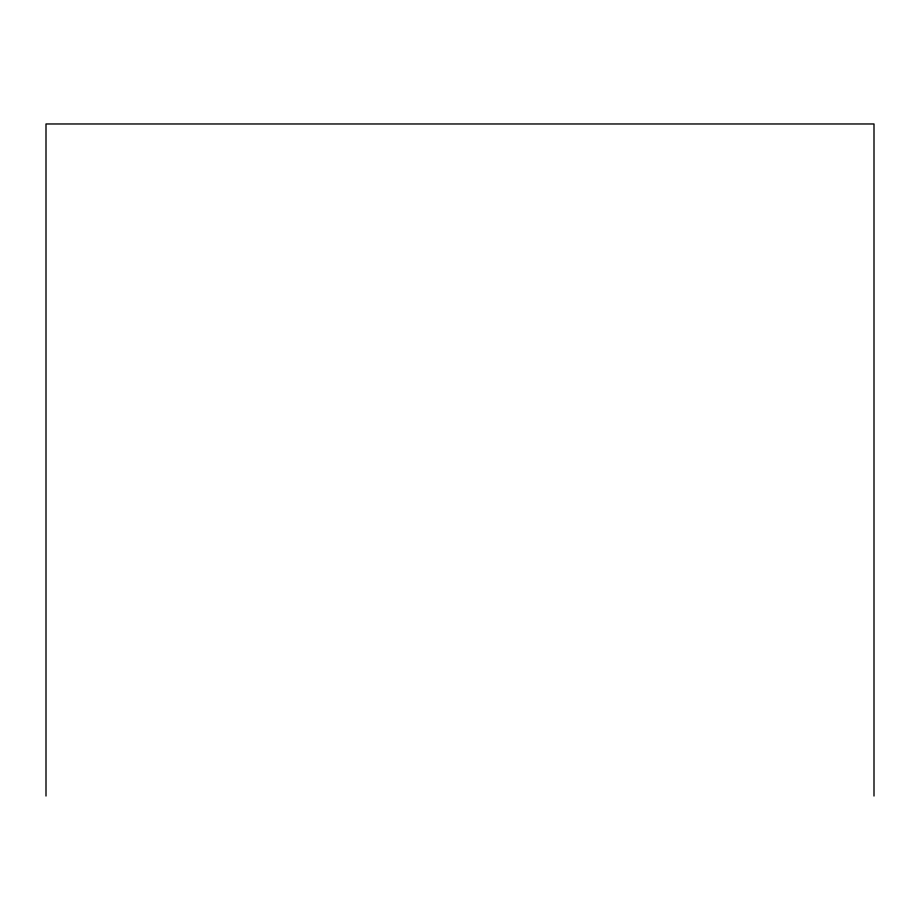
<?xml version="1.0" encoding="UTF-8"?>
<svg xmlns="http://www.w3.org/2000/svg" width="920" height="920" viewBox="0 0 920 920"><rect width="100%" height="100%" fill="white"/><g stroke="black" fill="none" stroke-linecap="round" stroke-linejoin="round"><path stroke-width="1.38" d="M874 796.03L874 123.97L46 123.97L46 796.03"/></g></svg>
